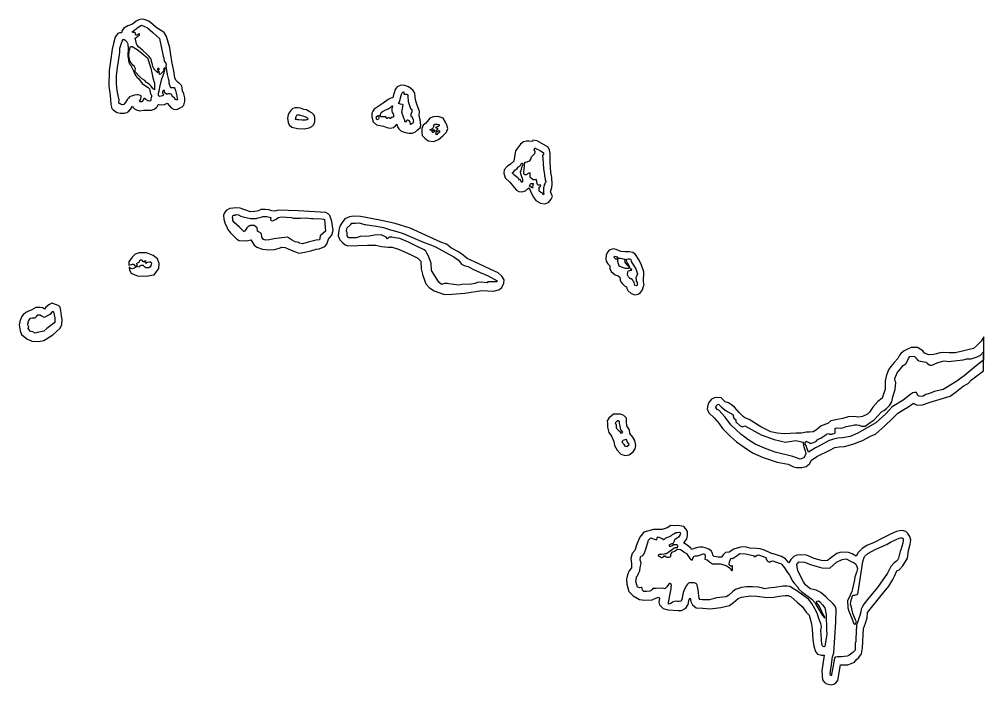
# Model space of a CAD drawing. Header units: metres. Extents: x 255476 to 378809, y 1739479 to 2227865.
# Drawn here: x 308078 to 314259, y 1942401 to 1946665 of the extents above; entities that cross this region are included whole.
import ezdxf

# ---------------------------------------------------------------- set-up
doc = ezdxf.new("R2010")
doc.units = ezdxf.units.M
doc.header["$MEASUREMENT"] = 0
doc.layers.add('MANGROOVE BUFFER ZONE', color=120, linetype='Continuous')

msp = doc.modelspace()

# ---------------------------------------------------------------- linework, layer by layer
at = {"layer": 'MANGROOVE BUFFER ZONE', "flags": 128}
for points in [[(309022.2, 1946555.2), (309006.3, 1946579.6), (308993.6, 1946589.6), (308961.7, 1946609), (308909, 1946652.2), (308878.2, 1946663), (308859.8, 1946665.2), (308843.6, 1946662.3), (308827.8, 1946652.5), (308802.3, 1946634.1), (308774.1, 1946622.3), (308747.4, 1946607.8), (308736.2, 1946593.7), (308732.6, 1946579.4), (308719.3, 1946577.8), (308710.1, 1946573.5), (308700.7, 1946563.3), (308691.9, 1946549.8), (308682.4, 1946510.7), (308673.6, 1946473), (308662.8, 1946396.7), (308654.1, 1946337.5), (308650.6, 1946235.9), (308658.8, 1946194.7), (308661.6, 1946152.6), (308665, 1946118.6), (308671.7, 1946094.2), (308680.8, 1946082), (308704.7, 1946068.2), (308724.4, 1946062.7), (308751, 1946063.3), (308767.3, 1946068.7), (308780.1, 1946077.4), (308791.9, 1946090.7), (308803.7, 1946108.1), (308808.6, 1946099.6), (308817.1, 1946090.4), (308828.4, 1946084.4), (308851.1, 1946079.4), (308873.4, 1946083.2), (308894.6, 1946083.1), (308924.1, 1946082.6), (308942.4, 1946090.1), (308959.2, 1946102.8), (308968.3, 1946119.4), (308973.9, 1946118.7), (308992.1, 1946116.3), (309008.6, 1946119.1), (309025.6, 1946128.4), (309050.8, 1946097.8), (309067, 1946089.7), (309087.1, 1946087.6), (309105.1, 1946094.8), (309122.2, 1946103.7), (309131.9, 1946114), (309139.4, 1946139.5), (309139.6, 1946161.9), (309133.2, 1946187.2), (309124.4, 1946207.7), (309118.7, 1946239.1), (309107.4, 1946252.2), (309096.7, 1946259.1), (309081.9, 1946274.2), (309075.7, 1946290.4), (309067.2, 1946335.4), (309056.4, 1946393.7), (309048.4, 1946436.5), (309043.3, 1946481.9), (309031.7, 1946518.2)], [(308821.2, 1946544), (308833.4, 1946552.4), (308848.6, 1946566.6), (308849.2, 1946570.1), (308847.2, 1946571.7), (308839.6, 1946569.1), (308834.5, 1946565.2), (308830, 1946562.6), (308824.5, 1946563.2), (308823, 1946571.2), (308822, 1946577.2), (308817.8, 1946580.6), (308814.3, 1946580.4), (308806.9, 1946579.6), (308798.9, 1946583), (308807.2, 1946589.4), (308839, 1946614.8), (308861.7, 1946627.1), (308900.2, 1946610.5), (308934.4, 1946580.3), (308976.9, 1946541.3), (309000.7, 1946428.1), (309003.8, 1946416.6), (309006.4, 1946396.1), (309017, 1946384.1), (309019.9, 1946376.9), (309017.9, 1946363.6), (309021.3, 1946339.1), (309025.5, 1946310.3), (309027.3, 1946303.3), (309031.2, 1946285.5), (309036.7, 1946273.7), (309037.1, 1946255.6), (309045, 1946232.2), (309047.7, 1946228.7), (309069.6, 1946227), (309074.4, 1946221.3), (309078.9, 1946209.2), (309088.1, 1946175.3), (309088.1, 1946168.7), (309089.1, 1946160.5), (309091.1, 1946155), (309090.9, 1946150.9), (309088.6, 1946149.2), (309085.5, 1946148.1), (309082.8, 1946149.4), (309079.7, 1946151), (309075, 1946158.4), (309057.7, 1946173.3), (309054.5, 1946181.2), (309049.5, 1946184.3), (309042.7, 1946187), (309034.5, 1946187.2), (309026.6, 1946186.3), (309020.9, 1946186), (309011.3, 1946194.3), (309008.7, 1946198.8), (309007.5, 1946208), (309004, 1946209.3), (309000.4, 1946209), (308999.6, 1946208.1), (308997.3, 1946205.1), (308996.6, 1946200.7), (308996.3, 1946192.1), (309000, 1946188.1), (309002.2, 1946183.7), (309001.8, 1946179.6), (308995.2, 1946174.5), (308987.7, 1946171.7), (308977.2, 1946169.9), (308969, 1946177.6), (308969.6, 1946192.3), (308975.9, 1946215.1), (308977.6, 1946230.8), (308991.7, 1946283.5), (308996.5, 1946294.8), (309006.2, 1946322.5), (309009.4, 1946330.3), (309013.5, 1946352), (309011.4, 1946353.6), (309008.5, 1946352.9), (309006.3, 1946352.6), (309002, 1946345.6), (309003.5, 1946343), (309003, 1946331.8), (308998.5, 1946328.1), (308995.3, 1946326.3), (308983.3, 1946314.2), (308977.2, 1946312), (308975.4, 1946314.9), (308974.9, 1946330.1), (308971.3, 1946332.9), (308970.6, 1946336.1), (308971.7, 1946340.8), (308974.6, 1946343.5), (308974.6, 1946346.5), (308973.8, 1946348.1), (308972.5, 1946349.9), (308970, 1946350.2), (308966.2, 1946350.2), (308962.9, 1946348.4), (308962.9, 1946343.2), (308966.5, 1946335.3), (308967.6, 1946327.7), (308964.9, 1946321.5), (308959.5, 1946327.4), (308957.6, 1946329.7), (308947.2, 1946342.1), (308940.1, 1946350.8), (308933.8, 1946363.1), (308931.3, 1946374.5), (308926.8, 1946388.8), (308922.9, 1946409), (308915.7, 1946418.3), (308909.2, 1946426.9), (308896.8, 1946438.8), (308868.5, 1946464.2), (308841.3, 1946488.4), (308834.2, 1946498.3), (308828.7, 1946507.9), (308827.8, 1946518.7), (308823.3, 1946537.8), (308821.2, 1946540.6)], [(308766.4, 1946521.7), (308770.9, 1946511.5), (308773.2, 1946502.7), (308774.7, 1946480.2), (308773.2, 1946431.8), (308779.8, 1946387.7), (308785.3, 1946375.6), (308791.8, 1946369.7), (308809.6, 1946335.8), (308817.7, 1946312.8), (308823.9, 1946303.3), (308831.4, 1946294.7), (308841.8, 1946286), (308866.3, 1946253.6), (308894, 1946235), (308903.4, 1946227.9), (308911.4, 1946220.3), (308913.6, 1946210.4), (308919.5, 1946187.2), (308922.5, 1946182.3), (308925.2, 1946177.5), (308925, 1946166), (308923, 1946165.1), (308920.5, 1946152.5), (308920.3, 1946144.7), (308918, 1946143.2), (308910.1, 1946141), (308903.4, 1946142.5), (308889.2, 1946150.8), (308881.2, 1946157.5), (308875.5, 1946157), (308870.9, 1946147.2), (308864.8, 1946139), (308860.6, 1946137), (308852.9, 1946136.9), (308848.4, 1946141.3), (308856.8, 1946154.2), (308859.1, 1946168), (308858.9, 1946175.4), (308853.7, 1946177.3), (308839.1, 1946181.4), (308833.9, 1946181.4), (308814.9, 1946179.7), (308805.3, 1946175.5), (308794.1, 1946171.5), (308784.1, 1946167.7), (308777.4, 1946159.7), (308771.2, 1946153.9), (308763.9, 1946143.1), (308758.1, 1946134.4), (308754.3, 1946126.9), (308746.8, 1946119.3), (308737.7, 1946116.7), (308731.1, 1946118.9), (308724.1, 1946123.1), (308716.6, 1946128.4), (308717.9, 1946148.3), (308712.3, 1946176.4), (308704.5, 1946208), (308700.1, 1946252), (308701.1, 1946263.9), (308700.6, 1946302.9), (308706.5, 1946355.3), (308719.4, 1946437.7), (308722.5, 1946454.6), (308721.8, 1946479.9), (308726, 1946493.2), (308736.2, 1946524.8), (308744.1, 1946536.1), (308746.9, 1946538), (308756.2, 1946531.9)], [(308800.6, 1946491.5), (308833.8, 1946470.9), (308860.2, 1946451), (308879, 1946434.9), (308899.4, 1946417.8), (308921.5, 1946352.5), (308928.2, 1946322.4), (308933.6, 1946289.9), (308944.3, 1946256.5), (308943.4, 1946241.7), (308944.7, 1946226.9), (308944.1, 1946213.1), (308940.2, 1946215.5), (308933.9, 1946221.2), (308922.1, 1946236.6), (308909.1, 1946248.6), (308892, 1946259.8), (308881.5, 1946272.2), (308866.5, 1946280.8), (308847.7, 1946298.3), (308821.6, 1946325.9), (308820.6, 1946326.1), (308821.3, 1946338.3), (308821.8, 1946348.6), (308813.1, 1946364), (308806.2, 1946372.2), (308795.6, 1946386.8), (308788.9, 1946395.7), (308780, 1946428.6), (308782.1, 1946462.7), (308785.5, 1946472.8), (308788.6, 1946485.1), (308790.5, 1946491.1)], [(310648, 1946023.4), (310640.8, 1946044.2), (310642.1, 1946074.7), (310625.4, 1946121.3), (310617.9, 1946148.2), (310612.5, 1946191), (310603.2, 1946208.3), (310587.6, 1946220.8), (310572.6, 1946232.9), (310542.9, 1946243.7), (310519.5, 1946241.5), (310499.5, 1946231.4), (310486, 1946214.2), (310474.6, 1946172.3), (310471.9, 1946161.3), (310459.3, 1946159.8), (310442.7, 1946150.7), (310410.2, 1946127.6), (310352.5, 1946089), (310343.2, 1946077.3), (310336.5, 1946063.7), (310337.9, 1946039.2), (310345, 1946007.9), (310367.7, 1945988.9), (310411, 1945980.4), (310433.2, 1945971.9), (310453.9, 1945968), (310476.2, 1945971.5), (310491.8, 1945984.8), (310498, 1945993.3), (310502.6, 1945976.5), (310510.3, 1945963.4), (310522.3, 1945950.7), (310539, 1945943.5), (310560.5, 1945938.3), (310577.5, 1945935.6), (310597.8, 1945936), (310617.5, 1945943.9), (310627.3, 1945954.1), (310646, 1945969.9), (310651.9, 1945983.8)], [(310548.8, 1946009.5), (310548.4, 1946017.9), (310542.4, 1946032.5), (310538.6, 1946043.7), (310530.3, 1946069.8), (310537.3, 1946115.9), (310533, 1946119.3), (310520.8, 1946121.2), (310508.5, 1946125.4), (310515, 1946136.7), (310526.2, 1946177.7), (310528.7, 1946188.8), (310531.4, 1946193.9), (310536.5, 1946197.4), (310542.4, 1946199.3), (310543, 1946191.2), (310543.3, 1946186), (310554, 1946186.3), (310561.4, 1946185.2), (310567.7, 1946180.9), (310567.5, 1946173.2), (310569.7, 1946138), (310576, 1946119), (310584.3, 1946093.4), (310591.2, 1946089.9), (310593.4, 1946086.2), (310593.9, 1946078.9), (310593.2, 1946073), (310589.2, 1946062.1), (310585.9, 1946046.9), (310593.7, 1946042.9), (310601.7, 1946021.4), (310603.3, 1946013.1), (310603.1, 1946009.4), (310602.2, 1946002.8), (310599.3, 1946000.5), (310592.4, 1945995), (310588.7, 1945990.5), (310584.8, 1945990.6), (310584.5, 1945996.9), (310583.3, 1946004.8), (310578.4, 1946011.9), (310572.8, 1946017.3), (310568.6, 1946019), (310563, 1946019), (310558.9, 1946015.1), (310554, 1946006.3)], [(309965.3, 1945991.5), (309972.9, 1946007.9), (309972.3, 1946035.6), (309967.8, 1946050.3), (309952.3, 1946066.2), (309935.3, 1946075.2), (309918.4, 1946084.4), (309901.8, 1946087.9), (309879.4, 1946094.8), (309864.9, 1946098.1), (309846.5, 1946098.4), (309830.9, 1946093.8), (309817.3, 1946080.8), (309805.2, 1946062.5), (309800.8, 1946053.1), (309797.6, 1946031.5), (309800.2, 1946002.7), (309807.6, 1945988.5), (309824.6, 1945972.8), (309860, 1945965), (309902.7, 1945964), (309935, 1945968.5), (309952.5, 1945978.9)], [(310458.6, 1946029.9), (310454, 1946028.6), (310451.7, 1946028.2), (310450, 1946031.3), (310448.3, 1946034.1), (310444.5, 1946035.9), (310443.1, 1946036.2), (310440, 1946033.1), (310438.1, 1946030.6), (310436.4, 1946029.6), (310434, 1946029.6), (310430.5, 1946031.2), (310429.1, 1946032.8), (310429.1, 1946038.5), (310427, 1946040), (310418.8, 1946040.3), (310410.9, 1946039.5), (310400.8, 1946039.7), (310396.2, 1946040.7), (310393.6, 1946043.6), (310393.6, 1946055), (310394.9, 1946061), (310396.4, 1946068.3), (310406.5, 1946075.2), (310425.9, 1946084.5), (310436.6, 1946089.5), (310448.2, 1946094.8), (310453, 1946096.6), (310458.4, 1946102.3), (310462.2, 1946107.3), (310466.9, 1946110.9), (310470.6, 1946109.5), (310470.4, 1946105.8), (310469.1, 1946103.7), (310468.2, 1946099.6), (310465.8, 1946091.8), (310465.4, 1946078.2), (310467.2, 1946066.8), (310474.2, 1946059.8), (310475.9, 1946050.9), (310477.6, 1946047.4), (310477.8, 1946043.4), (310476.6, 1946041.3), (310474.4, 1946037.8), (310467.7, 1946036), (310463.5, 1946036), (310459.5, 1946034.8)], [(309899.1, 1946019.5), (309889.4, 1946019.5), (309869.2, 1946019.8), (309862, 1946020.6), (309858.4, 1946022.6), (309857, 1946023.5), (309848, 1946023.7), (309849.6, 1946035.2), (309852.4, 1946042.4), (309856.4, 1946050.1), (309859.7, 1946052), (309872.1, 1946051.8), (309877.5, 1946050), (309894, 1946046.4), (309905.7, 1946043.2), (309919.1, 1946038), (309923.2, 1946032.7), (309926, 1946028.3), (309925.5, 1946021.7), (309918, 1946020.4), (309913.1, 1946019.5)], [(310382.2, 1946030.8), (310380.1, 1946026.6), (310375.7, 1946022.6), (310372.3, 1946021), (310368.1, 1946024.5), (310367.4, 1946032.9), (310366.3, 1946036.7), (310365.8, 1946039.9), (310369.3, 1946043.7), (310372, 1946044.9), (310377.3, 1946048.5), (310382.2, 1946048.5), (310382.5, 1946042.2), (310382.3, 1946033.8)], [(310816.3, 1945941), (310824.5, 1945965.3), (310818.5, 1945985.8), (310810.2, 1946005), (310794.2, 1946031.3), (310762.4, 1946041.6), (310732.4, 1946040.3), (310709.7, 1946030.6), (310700.1, 1946021.4), (310683, 1945998.5), (310666.9, 1945985.6), (310658.3, 1945965.2), (310657.3, 1945940.8), (310659.8, 1945920.7), (310676.9, 1945903.3), (310698.3, 1945885.6), (310734.1, 1945882.7), (310764.7, 1945895.2), (310791.7, 1945917.3)], [(310710.1, 1945957.1), (310710.7, 1945959.7), (310719.4, 1945961.5), (310727.9, 1945967.4), (310730.3, 1945970.6), (310733.3, 1945974.8), (310733.8, 1945976.1), (310733.9, 1945978.1), (310733.4, 1945981), (310735.7, 1945986.6), (310738.1, 1945993.1), (310743.6, 1945993.3), (310752.4, 1945993.4), (310758.2, 1945993.6), (310767.1, 1945990.3), (310769.6, 1945988.5), (310769.7, 1945985.7), (310768.2, 1945982.9), (310762.3, 1945978.9), (310754.9, 1945975.9), (310746.4, 1945974.8), (310747.5, 1945969.9), (310750.7, 1945969.6), (310757.7, 1945968.1), (310760.1, 1945965.1), (310756, 1945958), (310749.1, 1945950.1), (310742.8, 1945947.4), (310737.8, 1945944), (310734.4, 1945941.5), (310730.8, 1945940.6), (310727.4, 1945940.7), (310724.9, 1945943.5), (310724.2, 1945947.6), (310725.3, 1945950.1), (310728.9, 1945951.8), (310735.1, 1945950.8), (310738.1, 1945950.4), (310739.2, 1945951.3), (310739.1, 1945953), (310737.5, 1945956.8), (310735.3, 1945956.5), (310731.4, 1945954.4), (310725.5, 1945953), (310722.7, 1945953.9), (310721.8, 1945955), (310719.4, 1945955.1), (310714, 1945952.9), (310713.8, 1945953.3), (310712.3, 1945955.1)], [(310748.3, 1945936.1), (310749, 1945941.1), (310753.4, 1945946), (310759.3, 1945946.8), (310761.6, 1945949), (310764.6, 1945951), (310768.1, 1945952.4), (310770.6, 1945950.6), (310771.3, 1945948.9), (310770.8, 1945940.1), (310762.1, 1945934.6), (310760.5, 1945933), (310758.2, 1945930.5), (310757, 1945927.9), (310756.3, 1945926.1), (310755.1, 1945925.6), (310752.4, 1945925.9), (310749, 1945927.1), (310748.3, 1945930), (310748.6, 1945932.5)], [(311491.4, 1945650.4), (311485.5, 1945683.9), (311480.4, 1945750.1), (311481.2, 1945804.6), (311476.9, 1945826.8), (311467, 1945845), (311396.7, 1945885.2), (311368.5, 1945890.1), (311366.4, 1945882.1), (311343.8, 1945884.8), (311328.9, 1945884.6), (311309.1, 1945879.3), (311289.1, 1945865.9), (311257.7, 1945821.8), (311246.6, 1945756.5), (311226.3, 1945736.8), (311204.3, 1945722.3), (311186.1, 1945700.1), (311184.1, 1945678), (311190.9, 1945649.1), (311220.8, 1945622.1), (311249, 1945587.7), (311263.8, 1945569.5), (311279.5, 1945560.7), (311299.2, 1945559.5), (311321.8, 1945566.3), (311335.7, 1945577.6), (311346.1, 1945585.7), (311359.4, 1945553.3), (311372.5, 1945525.4), (311387.3, 1945503.7), (311417.3, 1945486.4), (311445.7, 1945482.6), (311468.5, 1945491.1), (311485.8, 1945513.2), (311494.9, 1945530.2), (311482.9, 1945558.9), (311490.7, 1945586.6), (311493.5, 1945606.7)], [(311353, 1945652.2), (311351.7, 1945660), (311351.8, 1945665.8), (311352.8, 1945682.1), (311352.5, 1945682), (311342.6, 1945678.8), (311335.8, 1945674), (311330.4, 1945670.9), (311326, 1945667.4), (311318.9, 1945668.8), (311314.9, 1945669.8), (311312, 1945675), (311310.7, 1945685), (311313.1, 1945704.1), (311318.3, 1945750.4), (311333, 1945751.7), (311337.1, 1945753.7), (311349.9, 1945758.7), (311356.2, 1945767.8), (311360.6, 1945783.4), (311382.3, 1945805.4), (311384.3, 1945814.9), (311381.1, 1945821.2), (311377.9, 1945829.4), (311381.6, 1945839.4), (311386.7, 1945839.4), (311392.5, 1945835.2), (311402.6, 1945830.9), (311418.2, 1945822.2), (311429.1, 1945815.6), (311436.7, 1945809.2), (311437.3, 1945801), (311430.9, 1945792.3), (311432.2, 1945772.2), (311437.3, 1945708.7), (311443.7, 1945667.5), (311444.5, 1945662.6), (311447.4, 1945642), (311448.8, 1945635.1), (311452.5, 1945628.5), (311453.3, 1945620.4), (311447.9, 1945617.1), (311445, 1945609.9), (311442.6, 1945605.1), (311441.6, 1945601.8), (311438.5, 1945583.1), (311438, 1945567.9), (311438.1, 1945556.1), (311440.6, 1945547.5), (311442.4, 1945543.4), (311434.5, 1945539.6), (311430.4, 1945550.7), (311427.1, 1945552), (311420.7, 1945555.4), (311409.8, 1945563), (311410.5, 1945578.8), (311409.1, 1945590), (311418.9, 1945593.8), (311420.5, 1945601.4), (311420.3, 1945602), (311413.6, 1945602.7), (311402.1, 1945603), (311397.1, 1945613.1), (311393, 1945635.6), (311388.3, 1945641.4), (311385.7, 1945637.3), (311379.4, 1945635.7), (311372.5, 1945637.2), (311363.4, 1945642.4)], [(311303.1, 1945624.2), (311301.7, 1945619.2), (311300.2, 1945619.5), (311293.3, 1945623.6), (311289.1, 1945635.8), (311285.8, 1945638.3), (311283.3, 1945634.9), (311279.5, 1945639.5), (311277, 1945644.1), (311273, 1945649.3), (311266.5, 1945652.9), (311254.5, 1945663.4), (311245.8, 1945671.1), (311242.7, 1945675.7), (311239.4, 1945678.5), (311237.4, 1945681.8), (311245.6, 1945685.5), (311253.4, 1945697.2), (311268.3, 1945709.6), (311277.9, 1945718.8), (311280.9, 1945720.8), (311283.5, 1945724.4), (311286.6, 1945726.7), (311289.6, 1945727.1), (311292.5, 1945731.7), (311293.8, 1945736.4), (311295.1, 1945739.1), (311297, 1945741.7), (311302.2, 1945742.7), (311305.6, 1945740.7), (311302.9, 1945729), (311296, 1945714.8), (311292.3, 1945695), (311287.9, 1945687.2), (311290, 1945675), (311300, 1945647.3), (311303, 1945635.3)], [(311352.6, 1945606.6), (311354.8, 1945611.7), (311357.9, 1945613.3), (311366.3, 1945613.7), (311371.1, 1945613), (311371.7, 1945608.7), (311369.3, 1945602.4), (311368.3, 1945597.1), (311367.3, 1945590.6), (311370.1, 1945587.8), (311369.7, 1945586.6), (311367, 1945583.8), (311364.2, 1945584.8), (311360.2, 1945587.8), (311358.5, 1945592.6), (311354.3, 1945594.1), (311349.6, 1945592), (311348, 1945595.9), (311350, 1945601.3)], [(309979.9, 1945192.7), (309999.7, 1945194.2), (310035.4, 1945208.9), (310048.7, 1945223.7), (310059.3, 1945255.3), (310081.9, 1945281), (310088.7, 1945314.5), (310081.9, 1945370.1), (310068.8, 1945407.8), (310056.4, 1945418.8), (310041.4, 1945427.7), (309866, 1945438.4), (309737.2, 1945442.5), (309715.5, 1945436.1), (309697.1, 1945437.1), (309677.8, 1945444.5), (309654.4, 1945447.1), (309626.5, 1945445.8), (309609.9, 1945438.4), (309587.4, 1945432.7), (309558.9, 1945430.4), (309522.3, 1945444), (309492.6, 1945454.4), (309469.9, 1945457.6), (309426.4, 1945451.8), (309403.6, 1945440.4), (309392.4, 1945425.4), (309387.3, 1945409.8), (309388.5, 1945384.7), (309396.3, 1945354.4), (309405.4, 1945339), (309414.8, 1945317.8), (309431.3, 1945297.5), (309446.2, 1945281.4), (309470.2, 1945259), (309487.4, 1945247.7), (309520.5, 1945244.5), (309542.7, 1945248.4), (309562.1, 1945252.3), (309569.9, 1945238.9), (309582.8, 1945217.8), (309600.4, 1945205.5), (309637.1, 1945191.2), (309677.8, 1945187.1), (309713.7, 1945190.6), (309744.3, 1945197.5), (309760.5, 1945204.9), (309782.3, 1945202.2), (309819.2, 1945185.3), (309848.7, 1945175.5), (309868.8, 1945167.3), (309907.2, 1945173), (309947, 1945180.5)], [(309874.1, 1945229.7), (309866.8, 1945234.1), (309846.8, 1945239.8), (309822.4, 1945252.3), (309796.6, 1945268.9), (309744.3, 1945262.5), (309708.6, 1945257.8), (309681.9, 1945252.1), (309657.2, 1945249), (309642.9, 1945254.4), (309632.2, 1945269), (309629.9, 1945290.5), (309623.6, 1945296.2), (309610.4, 1945302.7), (309604.6, 1945306.6), (309602.2, 1945327.8), (309594.1, 1945336.1), (309582.2, 1945342.6), (309560.6, 1945342.6), (309552.8, 1945339.7), (309546.1, 1945338.8), (309535.5, 1945328.5), (309529.5, 1945318.8), (309524.3, 1945309.4), (309520.8, 1945303.7), (309516.5, 1945305.9), (309501, 1945321.1), (309489.3, 1945332.6), (309454.8, 1945362.3), (309446, 1945374.8), (309446, 1945392), (309444.1, 1945393), (309445.3, 1945405.7), (309449.4, 1945409.9), (309460.8, 1945410.2), (309464, 1945412.9), (309468.3, 1945414.7), (309482.9, 1945411.5), (309498.7, 1945403.5), (309511.7, 1945399.8), (309531.2, 1945395.5), (309559, 1945389.3), (309590.7, 1945389.3), (309598.3, 1945389.4), (309607.3, 1945391.9), (309627.8, 1945398), (309638, 1945402), (309664.7, 1945400.3), (309682, 1945397), (309690.4, 1945395.1), (309688.1, 1945380.8), (309691.6, 1945375.7), (309703.7, 1945374.2), (309723.4, 1945384.5), (309736.8, 1945394.8), (309758.3, 1945399.3), (309822.8, 1945395.9), (309836, 1945391.4), (309880, 1945390.4), (309916.5, 1945392.7), (309949.1, 1945387.6), (309961.7, 1945388.9), (310012.5, 1945385.8), (310029, 1945385), (310033.4, 1945382.7), (310039.5, 1945308.2), (310022.3, 1945293.4), (310006.2, 1945277.5), (310003.6, 1945262.7), (310001.5, 1945251.3), (309979.7, 1945248.9), (309929.8, 1945237), (309893.4, 1945226.8)], [(311184.5, 1944994.6), (311170.6, 1945018.9), (311147.1, 1945040.3), (311098.9, 1945061.5), (311023.1, 1945098.8), (310947.7, 1945131.9), (310921.8, 1945154.4), (310892.4, 1945174.9), (310848.1, 1945198.9), (310816.3, 1945224.3), (310780.4, 1945237.3), (310582.6, 1945325.9), (310487, 1945356.6), (310389, 1945378.2), (310264.9, 1945400.9), (310219.6, 1945403.4), (310193.7, 1945399.3), (310163.4, 1945386.6), (310147.5, 1945363.9), (310132.9, 1945339.1), (310125.6, 1945313.8), (310122.2, 1945276.5), (310132.8, 1945251.2), (310150.2, 1945234.1), (310166.8, 1945219.8), (310184.1, 1945214.2), (310248.1, 1945215.9), (310308.8, 1945218.4), (310362.5, 1945218.1), (310398.8, 1945208.6), (310442.5, 1945205.2), (310467.2, 1945205), (310508.2, 1945192.7), (310588.6, 1945155.8), (310632.8, 1945135.3), (310650.8, 1945115), (310652.5, 1945066.6), (310664.2, 1945024.1), (310684, 1944969.5), (310706.4, 1944943.2), (310736.1, 1944924.8), (310796.4, 1944904.1), (310805.3, 1944901.8), (310849.3, 1944903.5), (310933.4, 1944909.9), (311042.6, 1944928), (311119.4, 1944923.7), (311155, 1944932.4), (311170.1, 1944946.3), (311183.4, 1944973.8)], [(310719.2, 1945054.7), (310717, 1945101.8), (310701.3, 1945146.1), (310689.2, 1945165.9), (310683.6, 1945179.7), (310673.3, 1945186.6), (310626.8, 1945209.9), (310571.2, 1945237.4), (310517.3, 1945260.1), (310487.7, 1945265.3), (310464.9, 1945269.9), (310447.4, 1945268), (310438.6, 1945258.4), (310428.2, 1945267.9), (310397.3, 1945283.9), (310353.6, 1945281.4), (310320.4, 1945276.2), (310263, 1945272.2), (310237, 1945264.4), (310208, 1945264.4), (310190.7, 1945264.8), (310179, 1945277.8), (310178.2, 1945300.3), (310174.3, 1945304.6), (310175.4, 1945312.2), (310179.7, 1945329.7), (310201, 1945348.3), (310209.9, 1945358.3), (310232.1, 1945359.5), (310253.5, 1945359.7), (310276.8, 1945353.9), (310288.2, 1945350.1), (310297.7, 1945349.3), (310308.1, 1945347.6), (310367.2, 1945338.3), (310411.8, 1945329.9), (310456.4, 1945316.3), (310498.5, 1945305), (310537.2, 1945291.9), (310673.4, 1945234.6), (310708.4, 1945221.5), (310749, 1945205.4), (310806.3, 1945172.2), (310863.1, 1945142.6), (310892.3, 1945121.3), (310911.3, 1945096.1), (310929, 1945086.2), (310953.9, 1945080.3), (310985, 1945063.2), (311030.6, 1945041.5), (311082.6, 1945021.2), (311140.3, 1944988.6), (311138.7, 1944982), (311120.3, 1944983.4), (311081.3, 1944982.2), (311076.1, 1944976), (311037.6, 1944980.2), (311014.7, 1944978.7), (310997.4, 1944972.5), (310976.7, 1944968.3), (310914.9, 1944966.4), (310894.7, 1944961.5), (310830.7, 1944969.9), (310822.1, 1944972.8), (310803, 1944970.9), (310783.3, 1944964.8), (310766.3, 1944980.4)], [(312081.2, 1945046.8), (312063.5, 1945095), (312046.9, 1945127.2), (312026.3, 1945158.3), (312010.4, 1945169.7), (311985.8, 1945175.7), (311960, 1945174.5), (311933.5, 1945176.5), (311902.4, 1945189.3), (311887.6, 1945193.3), (311870.7, 1945190.7), (311858.3, 1945184.9), (311847.1, 1945172.6), (311838.7, 1945154.2), (311837, 1945131), (311838.4, 1945115.8), (311849.3, 1945098.2), (311861.8, 1945084.3), (311862.6, 1945068.7), (311871.9, 1945049.3), (311897.1, 1945028.1), (311916.1, 1945021.6), (311926, 1945013.3), (311927.8, 1944992.8), (311934.1, 1944982.9), (311944.2, 1944970.4), (311957.3, 1944957.8), (311969.5, 1944949.5), (311972.2, 1944939), (311978.3, 1944926.6), (311999.4, 1944908.7), (312023.6, 1944900.1), (312045.1, 1944903.9), (312059.9, 1944913.4), (312072.9, 1944931.8), (312079.4, 1944954), (312082.5, 1944963.7), (312079.5, 1944971.8), (312078.2, 1944984.9)], [(308971.2, 1945068), (308974.6, 1945099.1), (308964.5, 1945130.2), (308936.1, 1945152.1), (308893.3, 1945168), (308846.2, 1945168.3), (308820.7, 1945159.2), (308800.4, 1945141.3), (308778.9, 1945111.4), (308779.2, 1945089.5), (308788.3, 1945090.5), (308799, 1945093.8), (308802.3, 1945094.8), (308809.4, 1945095.7), (308815.2, 1945091.5), (308814.6, 1945087.2), (308819.9, 1945084.7), (308826.3, 1945084.5), (308827.1, 1945079.2), (308823.2, 1945075.2), (308814.8, 1945069.8), (308801.9, 1945066.1), (308794.7, 1945068.2), (308789.4, 1945070.4), (308785.3, 1945074.2), (308782.5, 1945077.5), (308781, 1945077.3), (308785.1, 1945056.5), (308795.5, 1945037.8), (308818.2, 1945028.3), (308841.7, 1945018.7), (308868.7, 1945021.2), (308893.7, 1945019.3), (308925.8, 1945025.3), (308943.2, 1945028.5), (308959.7, 1945051.1)], [(311963, 1945068.4), (311956.2, 1945069.9), (311943.6, 1945074.7), (311937.4, 1945077.1), (311922.9, 1945082.5), (311917.7, 1945098.3), (311913.7, 1945111.9), (311913.2, 1945121.6), (311914.8, 1945124.5), (311915.2, 1945127.3), (311913.7, 1945127.8), (311911.4, 1945128.4), (311900.2, 1945128.9), (311893.8, 1945132.8), (311890.6, 1945141.4), (311892.5, 1945146.4), (311903.1, 1945145.2), (311908, 1945141.9), (311914.9, 1945133.1), (311920.1, 1945133.7), (311931.1, 1945133.5), (311940.4, 1945131.1), (311954.6, 1945128.7), (311960.5, 1945127.1), (311961.9, 1945123.4), (311959.7, 1945119.5), (311957.6, 1945112.2), (311962.4, 1945103.1), (311976.3, 1945087.4), (311980.5, 1945084.6), (311983.6, 1945080.7), (311984.3, 1945076.4), (311984.2, 1945070.6), (311983.6, 1945069.5), (311979.8, 1945068.3), (311971.6, 1945067.1)], [(311976.3, 1945032.2), (311977.3, 1945044), (311980, 1945052.3), (311989.8, 1945054.6), (311996.3, 1945056.5), (312001.7, 1945057.5), (312004.4, 1945061.6), (312002.1, 1945063.6), (311996.6, 1945064), (311992.5, 1945067.7), (311987.5, 1945085.7), (311980.1, 1945097.3), (311976.6, 1945102.1), (311973.9, 1945106.2), (311968.8, 1945122.7), (311969.3, 1945127.5), (311971.4, 1945128.5), (311979.9, 1945129.5), (311986.3, 1945130.2), (311993, 1945128.6), (311996.6, 1945126.4), (311998.6, 1945112.4), (312006.7, 1945102.5), (312028.8, 1945066.3), (312033.4, 1945053.5), (312039.9, 1945034), (312030.1, 1945007.4), (312031.3, 1944993.4), (312032.2, 1944986.9), (312038, 1944982.5), (312038, 1944972.9), (312038, 1944965.4), (312037.5, 1944960.1), (312036.6, 1944959.6), (312033.9, 1944957.8), (312023.8, 1944959.4), (312020.6, 1944967.4), (312017.5, 1944979.6), (312013.2, 1944987.4), (312010, 1944992.9), (312006, 1944997.7), (312000.2, 1945001.1), (311994.6, 1945001.8), (311991, 1945004.3), (311988.3, 1945007.7), (311983, 1945014.6), (311978.3, 1945023.8)], [(308838, 1945078.1), (308835.7, 1945080.2), (308832.6, 1945086.2), (308832.7, 1945093.7), (308830.1, 1945098.6), (308832.8, 1945104.6), (308841.2, 1945107.3), (308845.7, 1945109.4), (308847.5, 1945115.7), (308850.1, 1945119.8), (308852.8, 1945122.9), (308857.9, 1945123.7), (308862.1, 1945121.2), (308866.8, 1945115.2), (308871.5, 1945112.2), (308878, 1945113.5), (308883.3, 1945117.9), (308888.5, 1945117.8), (308890.5, 1945116.2), (308883.1, 1945107.9), (308885.9, 1945103.7), (308893.1, 1945103.2), (308895.8, 1945105.8), (308902.6, 1945108.3), (308909.3, 1945111.6), (308919.9, 1945110.9), (308923.5, 1945107.3), (308926, 1945103.9), (308923, 1945091.8), (308921.8, 1945085.3), (308915.8, 1945078.7), (308908.2, 1945073.3), (308897, 1945072), (308891.5, 1945072.1), (308887.7, 1945074), (308879.6, 1945078.5), (308876.6, 1945084), (308873.5, 1945086.6), (308871.5, 1945087.6), (308863.6, 1945087.6), (308858.5, 1945087.5), (308854.2, 1945085.1), (308848, 1945080.2), (308845.1, 1945076.8)], [(308343.5, 1944798.4), (308339.7, 1944819.6), (308330.7, 1944828.1), (308315.4, 1944836), (308285.4, 1944846.5), (308267.8, 1944834.8), (308248.5, 1944819.9), (308239.3, 1944807.9), (308228.6, 1944814.9), (308208.4, 1944818.9), (308183, 1944819.1), (308153.2, 1944800.8), (308136.4, 1944795), (308118.8, 1944786.7), (308102.7, 1944770.5), (308092.1, 1944757.5), (308080.5, 1944728.2), (308077.7, 1944706.8), (308082.7, 1944668.3), (308092.6, 1944644.8), (308125.9, 1944616.7), (308157.5, 1944601.5), (308201.1, 1944600), (308235.4, 1944606.1), (308292.2, 1944642.7), (308339.4, 1944685.9), (308350.6, 1944708.6), (308353.2, 1944742.1), (308347.5, 1944765.1)], [(308187, 1944760.9), (308196.6, 1944771.3), (308207, 1944771.9), (308211.3, 1944772), (308214.3, 1944769.6), (308220.4, 1944765), (308236, 1944757.1), (308244.5, 1944758.3), (308272.1, 1944772.3), (308281.6, 1944779.8), (308293.4, 1944793.8), (308296.7, 1944790.7), (308304.9, 1944750.8), (308305.5, 1944721.1), (308253.5, 1944683.2), (308234.5, 1944667.1), (308203.8, 1944660.2), (308180.3, 1944654.6), (308165.3, 1944661.2), (308150.3, 1944665.2), (308142.3, 1944672.4), (308135.7, 1944682.7), (308138.2, 1944697.1), (308135.4, 1944701.3), (308133.3, 1944704.8), (308134.2, 1944719.5), (308132.2, 1944715.8), (308137.1, 1944729.5), (308142.3, 1944741.5), (308146.5, 1944747.1), (308150.4, 1944749.7), (308159.7, 1944751.7), (308169.8, 1944751.5), (308180.4, 1944752.4)], [(313627.5, 1944061.7), (313669.2, 1944101.7), (313709.3, 1944140.9), (313746.5, 1944165.3), (313773.5, 1944179.4), (313808.2, 1944206), (313815.9, 1944200), (313832.4, 1944193), (313866.6, 1944193.8), (313915.3, 1944210.7), (314043.4, 1944249.8), (314084.1, 1944279.6), (314127.9, 1944314.7), (314159.9, 1944331.5), (314181.2, 1944354.2), (314257.2, 1944412.2), (314258.8, 1944630.3), (314243.4, 1944602.9), (314213.6, 1944571.4), (314193.2, 1944554.3), (314164.9, 1944547.9), (314122.5, 1944537.8), (314076.6, 1944528.4), (314037.4, 1944527.2), (314004, 1944529), (313977.4, 1944527.2), (313957.1, 1944522.1), (313937.7, 1944516.6), (313908.1, 1944514.3), (313879.9, 1944525.6), (313867.9, 1944539.6), (313834.5, 1944560.9), (313794.4, 1944561.1), (313774.7, 1944553.5), (313748, 1944541), (313729.7, 1944525), (313718.4, 1944513.3), (313708.4, 1944492.2), (313684.9, 1944464.8), (313664.1, 1944439), (313648.2, 1944418.7), (313633.5, 1944378.3), (313627.5, 1944346.3), (313627.1, 1944293.8), (313615.9, 1944263), (313607.9, 1944237.1), (313581.1, 1944215.3), (313548, 1944179.8), (313526.3, 1944147.5), (313513.4, 1944133.9), (313482.6, 1944119.5), (313458.2, 1944115.2), (313423.4, 1944118.7), (313389.9, 1944118.1), (313355.5, 1944106.3), (313311.3, 1944098.9), (313278.7, 1944090.8), (313260.5, 1944074.8), (313218, 1944058.9), (313187.6, 1944033), (313166.4, 1944020.9), (313143.3, 1944019.5), (313120.9, 1944019.3), (313090.2, 1944012.5), (313056.3, 1944011.8), (312979.7, 1944008.3), (312935.3, 1944012.7), (312895.1, 1944021), (312830.8, 1944053.8), (312773.4, 1944089.1), (312755, 1944100.3), (312726.8, 1944111.6), (312716.3, 1944119.2), (312692.3, 1944144.5), (312662.3, 1944180.1), (312642.6, 1944194.7), (312622.2, 1944206.6), (312602.1, 1944212.8), (312594.1, 1944223), (312576.2, 1944238.9), (312549, 1944241.1), (312532.5, 1944238.6), (312513.7, 1944230.8), (312504.9, 1944220.8), (312497, 1944209.4), (312490.4, 1944192.1), (312486.9, 1944169.5), (312497.1, 1944143.6), (312532.1, 1944111.5), (312562.1, 1944075.8), (312584, 1944043.2), (312634.9, 1943992.4), (312675, 1943957.5), (312724.1, 1943922.2), (312776.7, 1943887.1), (312846.3, 1943856.8), (312934.3, 1943827.6), (313005.7, 1943814.2), (313039.5, 1943796.6), (313059.6, 1943791.9), (313092.1, 1943792.2), (313120.7, 1943799), (313141.3, 1943817.1), (313155.5, 1943839.9), (313189.8, 1943863.7), (313271.8, 1943904.7), (313305.2, 1943920.6), (313332.1, 1943924.1), (313365.8, 1943927.7), (313420.8, 1943941.6), (313483, 1943965.8), (313537.6, 1943996.5), (313566.2, 1944007.2)], [(313242.4, 1944000.4), (313254.7, 1944007.8), (313268.3, 1944009.7), (313270, 1944006.3), (313277.8, 1944005.9), (313288, 1944005.9), (313290, 1944009.2), (313306.2, 1944011.8), (313306.3, 1944043.6), (313314.8, 1944046), (313341.8, 1944044.6), (313355.6, 1944047.6), (313376.9, 1944055.4), (313412.9, 1944062.6), (313430.2, 1944067.1), (313447.2, 1944066.1), (313460.7, 1944065), (313474.7, 1944058.2), (313483, 1944058.4), (313499.1, 1944057.5), (313530.3, 1944081.9), (313557.1, 1944097.6), (313603.8, 1944149.1), (313617.8, 1944157.2), (313636.3, 1944170.6), (313654.5, 1944190.2), (313669.1, 1944212.8), (313677.2, 1944246.2), (313691.2, 1944293.2), (313694.8, 1944338.2), (313691.8, 1944346.5), (313690.1, 1944362.6), (313703.9, 1944400.4), (313724.9, 1944425.9), (313743, 1944446), (313762.8, 1944460.1), (313777.4, 1944490.3), (313784.5, 1944503.1), (313806, 1944506.4), (313814.7, 1944504), (313821.3, 1944498.5), (313827.3, 1944493.7), (313831.9, 1944484.6), (313836.7, 1944478.6), (313851, 1944473.9), (313889, 1944468.4), (313897.3, 1944461.4), (313908.2, 1944450.5), (313915.7, 1944448.8), (313924.7, 1944447.9), (313932.9, 1944451.4), (313945.8, 1944456.3), (313959.5, 1944464.3), (313994.7, 1944474.1), (314012, 1944475.5), (314031.1, 1944472.8), (314127.3, 1944483.2), (314150, 1944488.7), (314166.7, 1944489.9), (314178.5, 1944489.7), (314217.7, 1944501.4), (314237.4, 1944512.1), (314257.2, 1944533.4), (314257.3, 1944481), (314221.2, 1944452.2), (314198.4, 1944434), (314133.4, 1944379.6), (314081.2, 1944340.9), (313998.4, 1944293.4), (313944.2, 1944278.7), (313904.4, 1944264.2), (313887.4, 1944261), (313870.3, 1944250.1), (313860.1, 1944248), (313845.7, 1944250.3), (313837.6, 1944254.8), (313833.1, 1944264.6), (313827.3, 1944273), (313814.5, 1944273.8), (313805.1, 1944270.8), (313791.4, 1944262.7), (313743.6, 1944223.8), (313672.5, 1944181.8), (313632.1, 1944136), (313567.4, 1944078.3), (313522.3, 1944053.2), (313452.2, 1944012.6), (313403.8, 1943992.2), (313354.1, 1943982.3), (313324.7, 1943980.6), (313295.8, 1943975.1), (313276.6, 1943968.2), (313268.2, 1943966.1), (313248.1, 1943955.4), (313225.5, 1943942), (313203.1, 1943929.1), (313180.4, 1943918.1), (313151.9, 1943902), (313136.2, 1943889.9), (313130.7, 1943902.5), (313126.9, 1943912.7), (313121.1, 1943934.3), (313115.2, 1943942), (313115.2, 1943954.8), (313115.9, 1943956.6), (313123.5, 1943960.4), (313128.2, 1943958.2), (313141.2, 1943952.8), (313149.2, 1943947.5), (313153.6, 1943948), (313161.4, 1943950.3), (313167, 1943952.9), (313178.9, 1943957.6), (313182.6, 1943958.6), (313186.6, 1943961.5), (313187.7, 1943965.6), (313190.7, 1943970.7), (313198.3, 1943975), (313215.7, 1943980.5)], [(313102.4, 1943955.9), (313102.7, 1943947.4), (313105.4, 1943924.5), (313114.8, 1943898.5), (313119, 1943883.4), (313115.5, 1943870.1), (313106.1, 1943853.6), (313081.4, 1943845.9), (313034.5, 1943863.6), (312921.5, 1943890.5), (312854.9, 1943916.2), (312793.5, 1943941.4), (312748.1, 1943973.1), (312727.1, 1943986.4), (312703.7, 1944004.1), (312637.9, 1944066.1), (312602, 1944115.4), (312561, 1944160.2), (312551.4, 1944164.5), (312542.8, 1944177.9), (312545.8, 1944190), (312549.7, 1944195.3), (312559.9, 1944198.7), (312578.3, 1944178.7), (312608.4, 1944155.3), (312650.9, 1944132.2), (312658, 1944109.3), (312669.4, 1944097.3), (312669.4, 1944084.6), (312698.5, 1944060.5), (312713.2, 1944052.8), (312727.6, 1944059.5), (312833.4, 1944001.6), (312915.2, 1943971.4), (312988.5, 1943956), (313053.8, 1943965)], [(312022.7, 1943966.2), (312010.1, 1943988), (311991.7, 1944009.9), (311987.7, 1944034.5), (311971.3, 1944059.9), (311968.9, 1944084.7), (311969.7, 1944108.3), (311953.2, 1944126.6), (311932, 1944135.2), (311902.8, 1944135), (311885.5, 1944134.2), (311872.6, 1944124.1), (311856.8, 1944108.2), (311845.2, 1944091), (311847.9, 1944074.7), (311848, 1944050.4), (311857.1, 1944017), (311873.2, 1943992.5), (311889, 1943960.1), (311892.3, 1943933.5), (311909.3, 1943903.3), (311933.8, 1943877.2), (311961.9, 1943870.6), (311986.2, 1943874.6), (312012.6, 1943893.6), (312025.8, 1943911.4), (312028.6, 1943933.1)], [(311937.5, 1944011.2), (311928.5, 1944020.3), (311922.5, 1944025.9), (311912.9, 1944034.6), (311910.3, 1944039), (311904.6, 1944049.1), (311905.2, 1944055.4), (311905.7, 1944063.4), (311905.9, 1944067.6), (311901.9, 1944071), (311899, 1944075.8), (311899, 1944077.8), (311903.5, 1944085.3), (311906.7, 1944090.3), (311913, 1944093.7), (311916.5, 1944093.6), (311921.5, 1944090), (311922.2, 1944075), (311924.5, 1944066.2), (311927.3, 1944055.9), (311928, 1944045.3), (311930.1, 1944035.4), (311936.3, 1944028.8), (311944, 1944018.9), (311941.9, 1944014.4), (311939.2, 1944012.3)], [(311942.9, 1943952.3), (311942, 1943955.9), (311946.1, 1943965.9), (311948.5, 1943967.8), (311960.8, 1943972.5), (311966.2, 1943974.5), (311968.6, 1943968.9), (311974.2, 1943954.7), (311981.2, 1943945.4), (311984.4, 1943936.5), (311971.3, 1943925.7), (311960.9, 1943930.4), (311953.9, 1943939.1), (311945.4, 1943948.4)], [(313584.5, 1942951.6), (313621.5, 1942995.6), (313651.1, 1943031.1), (313677.3, 1943074.7), (313687.7, 1943095.5), (313701.8, 1943129.8), (313716.8, 1943137.6), (313740.8, 1943161.4), (313769.9, 1943211.8), (313775.9, 1943261.4), (313786.5, 1943301.8), (313791.3, 1943326.7), (313785.9, 1943350.5), (313773.1, 1943370.3), (313758.9, 1943381.6), (313736.6, 1943388), (313719.5, 1943386.3), (313698.9, 1943383), (313666, 1943368.1), (313609.5, 1943339.7), (313556, 1943312), (313510.5, 1943293.3), (313479.3, 1943274.3), (313453.3, 1943248.9), (313440.8, 1943224.7), (313416.6, 1943239.8), (313392.6, 1943248.8), (313350.8, 1943250.5), (313335.8, 1943248), (313316.8, 1943240.8), (313285.5, 1943218.8), (313257.2, 1943196.2), (313238.5, 1943194.3), (313219.2, 1943197), (313171.7, 1943209.4), (313123.2, 1943229.9), (313086.6, 1943233.1), (313060.5, 1943231.3), (313041.1, 1943221.8), (313022.6, 1943203.5), (313010.7, 1943182.5), (312987.7, 1943206.7), (312961.8, 1943223.2), (312931.4, 1943232.2), (312895.5, 1943243.9), (312853.4, 1943263.4), (312825.1, 1943271.5), (312803.4, 1943273.1), (312760.4, 1943275.8), (312729.4, 1943284.8), (312699.3, 1943281.8), (312657.4, 1943270.3), (312628.3, 1943251), (312603.7, 1943247.3), (312588.3, 1943232.8), (312577.3, 1943218.4), (312556, 1943218.4), (312532, 1943222.4), (312522.4, 1943230.1), (312520.2, 1943243.9), (312512.7, 1943258.9), (312497.8, 1943269.6), (312473.5, 1943278), (312455.7, 1943282.5), (312438.7, 1943282.6), (312423.5, 1943279.8), (312403.5, 1943272.6), (312386.2, 1943266.3), (312381.9, 1943274.9), (312357.7, 1943294.6), (312334.7, 1943310), (312342, 1943315.2), (312356.7, 1943335.4), (312360.6, 1943355.8), (312360.4, 1943381.5), (312350.3, 1943398.8), (312336.2, 1943413.8), (312310.9, 1943419.4), (312295.1, 1943420.3), (312276.4, 1943418.9), (312254, 1943420.8), (312229, 1943406.9), (312197.6, 1943394.9), (312142.2, 1943395.4), (312079.6, 1943377.8), (312055.1, 1943345.7), (312036.3, 1943301.5), (312022.2, 1943261.2), (312005.9, 1943241.2), (311997.6, 1943209), (312001.4, 1943178.4), (312001.6, 1943150.7), (311986.9, 1943130.4), (311976.7, 1943104.2), (311968.8, 1943076.2), (311972.2, 1943045.8), (311984.3, 1942997.5), (312012, 1942970.9), (312052.1, 1942946.4), (312086.3, 1942942.1), (312134.8, 1942943.7), (312161.1, 1942957.6), (312173.8, 1942962.6), (312181.2, 1942953.4), (312177, 1942929.3), (312180.9, 1942913.1), (312204.9, 1942888.7), (312235.1, 1942880.4), (312301.6, 1942875.9), (312321.8, 1942875.7), (312350.1, 1942891.7), (312364.4, 1942913.7), (312368.8, 1942937.1), (312372, 1942949.4), (312378.5, 1942954.2), (312380.7, 1942933.8), (312392.6, 1942911.5), (312416.2, 1942893.3), (312459, 1942890.8), (312505.4, 1942886.5), (312574.4, 1942895.2), (312630, 1942908.4), (312654.9, 1942927.7), (312685.6, 1942952.6), (312705.6, 1942961.6), (312765.1, 1942970.1), (312804.4, 1942968.9), (312870.9, 1942960.3), (312913.4, 1942962.5), (312947.6, 1942967.8), (312986.4, 1942972.9), (313006.1, 1942971.4), (313024.2, 1942963.2), (313064.3, 1942930.6), (313096.3, 1942902.2), (313120.1, 1942866), (313139.4, 1942846), (313154.9, 1942791.5), (313160.2, 1942757.2), (313163, 1942691.3), (313170.6, 1942647.5), (313179.7, 1942612.8), (313194.2, 1942596.8), (313218.5, 1942589), (313235.5, 1942589.3), (313221.6, 1942488.6), (313226.2, 1942431), (313237.8, 1942415), (313252.4, 1942406.1), (313272.4, 1942402.5), (313282.1, 1942400.6), (313298.2, 1942404.6), (313311.2, 1942411.8), (313323, 1942428.2), (313340.2, 1942527.9), (313389, 1942528.1), (313430.3, 1942545.5), (313441.5, 1942560.9), (313458.3, 1942574.9), (313475.5, 1942597.9), (313482.6, 1942637.6), (313488.5, 1942761.4), (313500.5, 1942795.6), (313512.2, 1942828.5), (313514.5, 1942864), (313530.3, 1942885.5)], [(313061, 1943003.3), (313017.2, 1943029.4), (313000.1, 1943032.9), (312974.4, 1943032.3), (312921, 1943022.6), (312896.2, 1943022.2), (312879.7, 1943018.5), (312856, 1943015.4), (312833.8, 1943022.5), (312814.3, 1943026), (312776, 1943026.9), (312738.4, 1943027.7), (312705.9, 1943024.1), (312680.8, 1943015.5), (312667.2, 1943011.6), (312651.8, 1942998.3), (312624.9, 1942975.1), (312609, 1942963.9), (312546.8, 1942957), (312500.9, 1942944.1), (312456.6, 1942945.4), (312439, 1942946.7), (312435.4, 1942953.6), (312428.3, 1943009.1), (312425.6, 1943018.9), (312422.4, 1943038.6), (312418.9, 1943047.9), (312410.4, 1943052.1), (312403, 1943053.4), (312392, 1943053.3), (312379.7, 1943053.3), (312372.2, 1943053.3), (312367.8, 1943051.4), (312360.5, 1943045.6), (312353.1, 1943036.9), (312341.8, 1943013.7), (312332.4, 1942991.5), (312323, 1942946.2), (312318.7, 1942935), (312307.7, 1942934.5), (312295.4, 1942934.9), (312280.5, 1942935.1), (312270.3, 1942932), (312264.6, 1942930.3), (312254.2, 1942921.3), (312247.1, 1942918), (312238.9, 1942916.7), (312238.1, 1942919.8), (312238.1, 1942926.4), (312247.3, 1942971.8), (312256.5, 1943015.8), (312255.6, 1943024.8), (312257.5, 1943035.5), (312256.6, 1943043.4), (312255, 1943045.9), (312251.5, 1943049.5), (312248, 1943048.9), (312238.4, 1943042.4), (312227.4, 1943028.9), (312221.3, 1943021.1), (312214.6, 1943015.9), (312197.4, 1943020.3), (312159.2, 1943017.7), (312138.7, 1943017), (312134.4, 1943010.5), (312128.2, 1943004.1), (312118, 1942999.1), (312097.1, 1942999), (312079.9, 1942998.8), (312075.8, 1943002.6), (312071.8, 1943007), (312070.5, 1943019.5), (312068.2, 1943024.6), (312063.1, 1943024.4), (312055, 1943022.5), (312047.7, 1943023.7), (312039.5, 1943026.4), (312036.9, 1943035), (312028.8, 1943062.8), (312030.5, 1943072.4), (312034.1, 1943091.6), (312039.3, 1943097.8), (312046.5, 1943114.3), (312054.1, 1943129.8), (312057.6, 1943150.8), (312063.1, 1943178.1), (312060.3, 1943189), (312057.3, 1943198.7), (312059.3, 1943220.7), (312060.8, 1943223.6), (312071.8, 1943227.1), (312074.8, 1943230.9), (312077.5, 1943233.8), (312087.6, 1943251.3), (312094, 1943270), (312111, 1943327.8), (312126.2, 1943342.9), (312148.2, 1943333.7), (312161.7, 1943329.6), (312164.6, 1943332.1), (312166.2, 1943340), (312168.6, 1943346), (312172.2, 1943348.4), (312180.6, 1943343.5), (312197.2, 1943337.3), (312209.2, 1943331.7), (312212.6, 1943333.3), (312220.6, 1943342.3), (312241.1, 1943348.8), (312256.9, 1943357.5), (312263.5, 1943364.3), (312276, 1943370.1), (312284.8, 1943376.5), (312296, 1943376), (312308.1, 1943377.5), (312312.5, 1943375.1), (312314.5, 1943367.6), (312312.8, 1943363.5), (312307.4, 1943353.3), (312302.1, 1943346.4), (312283.2, 1943334.1), (312277.8, 1943330.4), (312275.2, 1943321.3), (312268.7, 1943307.3), (312266, 1943303.4), (312259.7, 1943302.6), (312253.7, 1943301), (312245.1, 1943298), (312243.4, 1943295.4), (312242.7, 1943289), (312250.8, 1943286.4), (312254.3, 1943288), (312263, 1943293.1), (312268.3, 1943296.1), (312271.7, 1943298.6), (312276.7, 1943300.2), (312290.6, 1943299), (312294.3, 1943297.2), (312295.5, 1943293.3), (312293.3, 1943277.1), (312281.2, 1943277.1), (312274.3, 1943274.9), (312264.1, 1943266.3), (312249.9, 1943255.5), (312225.7, 1943240.4), (312218.4, 1943239), (312209.9, 1943237), (312192.8, 1943234.6), (312179.5, 1943234.4), (312176.2, 1943233.2), (312173, 1943230.7), (312171.6, 1943226.7), (312176, 1943224.1), (312182.4, 1943222.5), (312188.3, 1943219.7), (312194, 1943216.2), (312196.9, 1943215.5), (312202.2, 1943217.1), (312205.5, 1943221), (312210.2, 1943226.4), (312216.4, 1943226.4), (312218.2, 1943223.9), (312223.4, 1943220.9), (312228.7, 1943217.3), (312232.7, 1943217.1), (312239.7, 1943218), (312246.4, 1943219.4), (312250.1, 1943219.8), (312253.3, 1943222.4), (312253.4, 1943227.4), (312253.9, 1943235.1), (312254.9, 1943241.3), (312262.9, 1943249.3), (312276.7, 1943256.7), (312296.4, 1943268.5), (312315.4, 1943267.8), (312325.9, 1943261.7), (312339.6, 1943249.2), (312354.6, 1943241.9), (312375, 1943208.8), (312379.6, 1943205.3), (312385.8, 1943200.5), (312392, 1943201.2), (312392.9, 1943205.3), (312401.4, 1943223.7), (312409.8, 1943227.1), (312424.8, 1943225.8), (312444.1, 1943233.6), (312455.4, 1943237), (312462.8, 1943239.7), (312464.6, 1943239.5), (312472.3, 1943237), (312473.2, 1943221.4), (312470.9, 1943204.3), (312486.3, 1943201.8), (312502.2, 1943188.5), (312521.6, 1943175.7), (312568.7, 1943175.7), (312607.4, 1943163.7), (312622, 1943157.1), (312635.5, 1943145.4), (312640.3, 1943134.3), (312645.4, 1943131.7), (312646.6, 1943132.5), (312648, 1943134.6), (312648.6, 1943156.7), (312648.3, 1943160.3), (312647.9, 1943163.3), (312644.9, 1943162.7), (312639.9, 1943160.4), (312637.8, 1943159.4), (312632.9, 1943161.8), (312630.7, 1943165), (312628.2, 1943169.2), (312629.1, 1943188.5), (312639.1, 1943209.2), (312643.9, 1943210.7), (312647.1, 1943209.6), (312648.7, 1943208.2), (312650, 1943209.1), (312653.6, 1943212.5), (312677.8, 1943228.3), (312694.9, 1943240.7), (312732.7, 1943240), (312780.9, 1943229.2), (312785.5, 1943226), (312787.5, 1943223.3), (312791.2, 1943221.2), (312795.2, 1943225.4), (312807, 1943230.8), (312818.4, 1943233.2), (312833.2, 1943226), (312861.8, 1943215.4), (312867.5, 1943201.8), (312873.8, 1943193.3), (312880.8, 1943188.5), (312889.4, 1943188.7), (312897.6, 1943193.1), (312908.2, 1943194.1), (312924.6, 1943188.1), (312947.6, 1943180.3), (312958.5, 1943176.4), (312965.2, 1943170), (312982.4, 1943150.1), (312996.9, 1943126.7), (313013.6, 1943102.8), (313034.9, 1943062.1), (313043.8, 1943050.8), (313064.6, 1943027.5), (313073.8, 1943012.1), (313094, 1942995.2), (313139.7, 1942961.1), (313157.4, 1942949), (313175.9, 1942927.1), (313190.2, 1942904.9), (313225.4, 1942843.6), (313237.4, 1942829.6), (313239.9, 1942827.3), (313240.4, 1942827.3), (313241, 1942829.9), (313240.3, 1942834.1), (313236.7, 1942842.2), (313230.7, 1942849.8), (313206.4, 1942902), (313188.8, 1942926.3), (313187.7, 1942933.3), (313192.1, 1942936.6), (313199.5, 1942937.6), (313209.3, 1942930.9), (313226.3, 1942912), (313241.2, 1942893.6), (313249.6, 1942850.3), (313251.9, 1942753.3), (313252.4, 1942724.4), (313246.1, 1942683.7), (313241.6, 1942647.8), (313237.1, 1942643.5), (313235.8, 1942642.5), (313229.9, 1942645.5), (313226.1, 1942649.1), (313222.3, 1942660.5), (313219.4, 1942690), (313215, 1942751.2), (313219.1, 1942769.4), (313214.4, 1942794.5), (313211.1, 1942802.1), (313201, 1942830.5), (313192.1, 1942859.5), (313175.9, 1942886.1), (313157.1, 1942920.8), (313136.1, 1942948)], [(313117.6, 1943039.7), (313103.5, 1943059), (313068.3, 1943129.5), (313061.2, 1943171.2), (313073.1, 1943188.7), (313110.6, 1943186.8), (313147.8, 1943171.2), (313191.7, 1943158.8), (313222.2, 1943150.7), (313271.7, 1943147.3), (313314.7, 1943184.9), (313351.6, 1943202.2), (313377.7, 1943206.6), (313405.3, 1943193.1), (313428.4, 1943181.4), (313439.5, 1943174.1), (313446.1, 1943158.6), (313449.8, 1943144.6), (313443.5, 1943119.9), (313433.6, 1943091.5), (313430, 1943072.1), (313418.7, 1943014.3), (313414.3, 1942998.4), (313393.8, 1942955.8), (313386, 1942939.4), (313387.4, 1942892.5), (313394, 1942872.6), (313411.3, 1942830.4), (313420.1, 1942809.8), (313425.3, 1942795), (313431.1, 1942788), (313435.3, 1942788), (313443.1, 1942804.3), (313436.7, 1942816.1), (313419.3, 1942856.5), (313411.1, 1942896.5), (313405.9, 1942916.2), (313408.1, 1942934.8), (313415.7, 1942963.2), (313419.9, 1942973.4), (313432.7, 1942974.6), (313446.1, 1942978.6), (313452.9, 1942983), (313454.9, 1942994), (313461.7, 1943049.1), (313483.3, 1943191), (313494.4, 1943221.8), (313516.2, 1943242.3), (313567.9, 1943270.3), (313612.4, 1943288.9), (313639.4, 1943301.7), (313661.8, 1943314.7), (313697.9, 1943330.3), (313716.3, 1943339.2), (313725.6, 1943341), (313734.1, 1943341.5), (313739.5, 1943339.8), (313742.9, 1943334.2), (313743.1, 1943329.1), (313742.8, 1943323.6), (313739.8, 1943307.3), (313726.8, 1943264.4), (313722.8, 1943255.8), (313717.8, 1943228.6), (313713.5, 1943210.7), (313706.9, 1943198.5), (313699.2, 1943192.5), (313684.6, 1943182.1), (313663.5, 1943158.4), (313642.3, 1943115.5), (313577.5, 1943022.9), (313523.6, 1942956.8), (313491.5, 1942916.8), (313481.1, 1942901.1), (313473.7, 1942885.4), (313472.1, 1942867.6), (313464.6, 1942844), (313456.4, 1942820.8), (313454.3, 1942811.8), (313448.6, 1942793.1), (313444.3, 1942784.5), (313442.9, 1942763.2), (313440.8, 1942755.8), (313438.7, 1942676.8), (313434.9, 1942666.8), (313434, 1942622.6), (313419.4, 1942607), (313393.5, 1942588.5), (313382.8, 1942584.2), (313364.3, 1942581.3), (313345.1, 1942578.9), (313322.7, 1942579.9), (313307.1, 1942578), (313301.7, 1942571.1), (313291.3, 1942510.8), (313284.3, 1942468.5), (313283.7, 1942458.8), (313277.1, 1942459.4), (313274.2, 1942473.2), (313283.5, 1942530), (313289.4, 1942579.7), (313297.4, 1942604.6), (313311.6, 1942801.2), (313313.4, 1942884), (313306.2, 1942902.9), (313292.4, 1942921.8), (313249.7, 1942961.2), (313215.6, 1942990.7), (313184.6, 1943006), (313146.8, 1943016.1)]]:
    msp.add_lwpolyline(points, close=True, dxfattribs=at)

doc.saveas('drawing.dxf')
